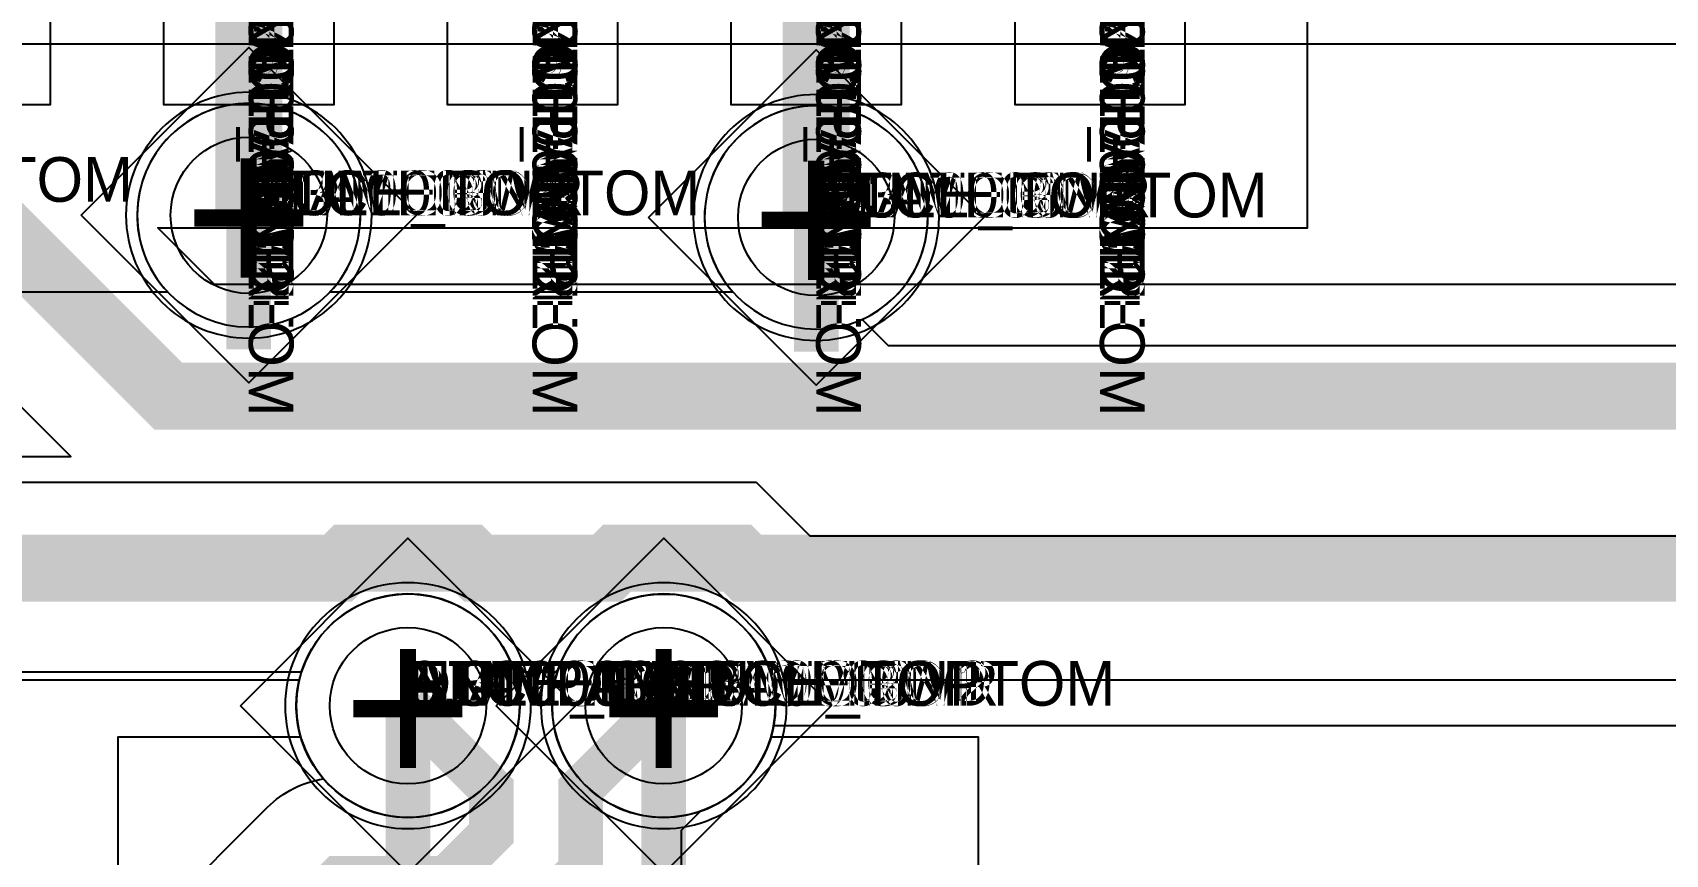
# Model space of a CAD drawing. Extents: x 0 to 323, y 0 to 320.
# Drawn here: x 29.28 to 36.59, y 213.73 to 217.41 of the extents above; entities that cross this region are included whole.
import ezdxf
from ezdxf.enums import TextEntityAlignment as Align

# ---------------------------------------------------------------- set-up
doc = ezdxf.new("R2010")
doc.units = 0
doc.header["$MEASUREMENT"] = 0
doc.layers.get('0').update_dxf_attribs({"linetype": 'CONTINUOUS'})
for name, color, linetype in [('CDN_FIGURES', 7, 'CONTINUOUS'), ('ETCH_BOTTOM', 7, 'CONTINUOUS'), ('ETCH_GND', 3, 'CONTINUOUS'), ('ETCH_INT1', 4, 'CONTINUOUS'), ('ETCH_INT2', 5, 'CONTINUOUS'), ('ETCH_PWR', 6, 'CONTINUOUS'), ('ETCH_TOP', 2, 'CONTINUOUS'), ('MANUFACTURING_NCLEGEND-1-6', 8, 'CONTINUOUS')]:
    doc.layers.add(name, color=color, linetype=linetype)

# ---------------------------------------------------------------- blocks, each defined once
blk = doc.blocks.new('PAD_INFO')
for tag in ['SHAPE_TYPE', 'PAD_HEIGHT', 'PAD_LAYER', 'PAD_TYPE', 'PAD_WIDTH']:
    blk.add_attdef(tag, (0, 0), '', height=0.2)
at = {"flags": 2}
blk.add_attdef('CDN_TYPE', (0, 0), '', height=0.2, dxfattribs=at)
blk = doc.blocks.new('DRILL_INFO')
at = {"flags": 2}
blk.add_attdef('CDN_TYPE', (0, 0), '', height=0.2, dxfattribs=at)
for tag in ['FSHAPE', 'FCHAR', 'DRILL_HEIGHT', 'DIAMETER', 'PLATED', 'DRILL_WIDTH']:
    blk.add_attdef(tag, (0, 0), '', height=0.2)
blk = doc.blocks.new('VIA0700X0300')
at = {"layer": 'ETCH_BOTTOM'}
blk.add_circle((0, 0), 0.35, dxfattribs=at)
at = {"layer": 'ETCH_GND'}
blk.add_circle((0, 0), 0.35, dxfattribs=at)
at = {"layer": 'ETCH_INT1'}
blk.add_circle((0, 0), 0.35, dxfattribs=at)
at = {"layer": 'ETCH_INT2'}
blk.add_circle((0, 0), 0.35, dxfattribs=at)
at = {"layer": 'ETCH_PWR'}
blk.add_circle((0, 0), 0.35, dxfattribs=at)
at = {"layer": 'ETCH_TOP'}
blk.add_circle((0, 0), 0.35, dxfattribs=at)
ref = blk.add_blockref('PAD_INFO', (0, 0))
ref.add_attrib('PAD_LAYER', 'ETCH_TOP', (0, 0), dxfattribs={"height": 0.2})
ref.add_attrib('SHAPE_TYPE', 'NULL', (0, 0), dxfattribs={"height": 0.2})
ref.add_attrib('PAD_TYPE', 'ANTIPAD', (0, 0), dxfattribs={"height": 0.2})
ref.add_attrib('PAD_WIDTH', '0.000000', (0, 0), dxfattribs={"height": 0.2})
ref.add_attrib('PAD_HEIGHT', '0.000000', (0, 0), dxfattribs={"height": 0.2})
ref = blk.add_blockref('PAD_INFO', (0, 0))
ref.add_attrib('PAD_LAYER', 'ETCH_GND', (0, 0), dxfattribs={"height": 0.2})
ref.add_attrib('SHAPE_TYPE', 'NULL', (0, 0), dxfattribs={"height": 0.2})
ref.add_attrib('PAD_TYPE', 'ANTIPAD', (0, 0), dxfattribs={"height": 0.2})
ref.add_attrib('PAD_WIDTH', '0.000000', (0, 0), dxfattribs={"height": 0.2})
ref.add_attrib('PAD_HEIGHT', '0.000000', (0, 0), dxfattribs={"height": 0.2})
ref = blk.add_blockref('PAD_INFO', (0, 0))
ref.add_attrib('PAD_LAYER', 'ETCH_INT1', (0, 0), dxfattribs={"height": 0.2})
ref.add_attrib('SHAPE_TYPE', 'NULL', (0, 0), dxfattribs={"height": 0.2})
ref.add_attrib('PAD_TYPE', 'ANTIPAD', (0, 0), dxfattribs={"height": 0.2})
ref.add_attrib('PAD_WIDTH', '0.000000', (0, 0), dxfattribs={"height": 0.2})
ref.add_attrib('PAD_HEIGHT', '0.000000', (0, 0), dxfattribs={"height": 0.2})
ref = blk.add_blockref('PAD_INFO', (0, 0))
ref.add_attrib('PAD_LAYER', 'ETCH_INT2', (0, 0), dxfattribs={"height": 0.2})
ref.add_attrib('SHAPE_TYPE', 'NULL', (0, 0), dxfattribs={"height": 0.2})
ref.add_attrib('PAD_TYPE', 'ANTIPAD', (0, 0), dxfattribs={"height": 0.2})
ref.add_attrib('PAD_WIDTH', '0.000000', (0, 0), dxfattribs={"height": 0.2})
ref.add_attrib('PAD_HEIGHT', '0.000000', (0, 0), dxfattribs={"height": 0.2})
ref = blk.add_blockref('PAD_INFO', (0, 0))
ref.add_attrib('PAD_LAYER', 'ETCH_PWR', (0, 0), dxfattribs={"height": 0.2})
ref.add_attrib('SHAPE_TYPE', 'NULL', (0, 0), dxfattribs={"height": 0.2})
ref.add_attrib('PAD_TYPE', 'ANTIPAD', (0, 0), dxfattribs={"height": 0.2})
ref.add_attrib('PAD_WIDTH', '0.000000', (0, 0), dxfattribs={"height": 0.2})
ref.add_attrib('PAD_HEIGHT', '0.000000', (0, 0), dxfattribs={"height": 0.2})
ref = blk.add_blockref('PAD_INFO', (0, 0))
ref.add_attrib('PAD_LAYER', 'ETCH_BOTTOM', (0, 0), dxfattribs={"height": 0.2})
ref.add_attrib('SHAPE_TYPE', 'NULL', (0, 0), dxfattribs={"height": 0.2})
ref.add_attrib('PAD_TYPE', 'ANTIPAD', (0, 0), dxfattribs={"height": 0.2})
ref.add_attrib('PAD_WIDTH', '0.000000', (0, 0), dxfattribs={"height": 0.2})
ref.add_attrib('PAD_HEIGHT', '0.000000', (0, 0), dxfattribs={"height": 0.2})
ref = blk.add_blockref('PAD_INFO', (0, 0))
ref.add_attrib('PAD_LAYER', 'ETCH_TOP', (0, 0), dxfattribs={"height": 0.2})
ref.add_attrib('SHAPE_TYPE', 'NULL', (0, 0), dxfattribs={"height": 0.2})
ref.add_attrib('PAD_TYPE', 'THERMAL', (0, 0), dxfattribs={"height": 0.2})
ref.add_attrib('PAD_WIDTH', '0.000000', (0, 0), dxfattribs={"height": 0.2})
ref.add_attrib('PAD_HEIGHT', '0.000000', (0, 0), dxfattribs={"height": 0.2})
ref = blk.add_blockref('PAD_INFO', (0, 0))
ref.add_attrib('PAD_LAYER', 'ETCH_GND', (0, 0), dxfattribs={"height": 0.2})
ref.add_attrib('SHAPE_TYPE', 'NULL', (0, 0), dxfattribs={"height": 0.2})
ref.add_attrib('PAD_TYPE', 'THERMAL', (0, 0), dxfattribs={"height": 0.2})
ref.add_attrib('PAD_WIDTH', '0.000000', (0, 0), dxfattribs={"height": 0.2})
ref.add_attrib('PAD_HEIGHT', '0.000000', (0, 0), dxfattribs={"height": 0.2})
ref = blk.add_blockref('PAD_INFO', (0, 0))
ref.add_attrib('PAD_LAYER', 'ETCH_INT1', (0, 0), dxfattribs={"height": 0.2})
ref.add_attrib('SHAPE_TYPE', 'NULL', (0, 0), dxfattribs={"height": 0.2})
ref.add_attrib('PAD_TYPE', 'THERMAL', (0, 0), dxfattribs={"height": 0.2})
ref.add_attrib('PAD_WIDTH', '0.000000', (0, 0), dxfattribs={"height": 0.2})
ref.add_attrib('PAD_HEIGHT', '0.000000', (0, 0), dxfattribs={"height": 0.2})
ref = blk.add_blockref('PAD_INFO', (0, 0))
ref.add_attrib('PAD_LAYER', 'ETCH_INT2', (0, 0), dxfattribs={"height": 0.2})
ref.add_attrib('SHAPE_TYPE', 'NULL', (0, 0), dxfattribs={"height": 0.2})
ref.add_attrib('PAD_TYPE', 'THERMAL', (0, 0), dxfattribs={"height": 0.2})
ref.add_attrib('PAD_WIDTH', '0.000000', (0, 0), dxfattribs={"height": 0.2})
ref.add_attrib('PAD_HEIGHT', '0.000000', (0, 0), dxfattribs={"height": 0.2})
ref = blk.add_blockref('PAD_INFO', (0, 0))
ref.add_attrib('PAD_LAYER', 'ETCH_PWR', (0, 0), dxfattribs={"height": 0.2})
ref.add_attrib('SHAPE_TYPE', 'NULL', (0, 0), dxfattribs={"height": 0.2})
ref.add_attrib('PAD_TYPE', 'THERMAL', (0, 0), dxfattribs={"height": 0.2})
ref.add_attrib('PAD_WIDTH', '0.000000', (0, 0), dxfattribs={"height": 0.2})
ref.add_attrib('PAD_HEIGHT', '0.000000', (0, 0), dxfattribs={"height": 0.2})
ref = blk.add_blockref('PAD_INFO', (0, 0))
ref.add_attrib('PAD_LAYER', 'ETCH_BOTTOM', (0, 0), dxfattribs={"height": 0.2})
ref.add_attrib('SHAPE_TYPE', 'NULL', (0, 0), dxfattribs={"height": 0.2})
ref.add_attrib('PAD_TYPE', 'THERMAL', (0, 0), dxfattribs={"height": 0.2})
ref.add_attrib('PAD_WIDTH', '0.000000', (0, 0), dxfattribs={"height": 0.2})
ref.add_attrib('PAD_HEIGHT', '0.000000', (0, 0), dxfattribs={"height": 0.2})
ref = blk.add_blockref('PAD_INFO', (0, 0))
ref.add_attrib('PAD_LAYER', 'ETCH_TOP', (0, 0), dxfattribs={"height": 0.2})
ref.add_attrib('SHAPE_TYPE', 'CIRCLE', (0, 0), dxfattribs={"height": 0.2})
ref.add_attrib('PAD_TYPE', 'REGULAR', (0, 0), dxfattribs={"height": 0.2})
ref.add_attrib('PAD_WIDTH', '0.700000', (0, 0), dxfattribs={"height": 0.2})
ref.add_attrib('PAD_HEIGHT', '0.700000', (0, 0), dxfattribs={"height": 0.2})
ref = blk.add_blockref('PAD_INFO', (0, 0))
ref.add_attrib('PAD_LAYER', 'ETCH_GND', (0, 0), dxfattribs={"height": 0.2})
ref.add_attrib('SHAPE_TYPE', 'CIRCLE', (0, 0), dxfattribs={"height": 0.2})
ref.add_attrib('PAD_TYPE', 'REGULAR', (0, 0), dxfattribs={"height": 0.2})
ref.add_attrib('PAD_WIDTH', '0.700000', (0, 0), dxfattribs={"height": 0.2})
ref.add_attrib('PAD_HEIGHT', '0.700000', (0, 0), dxfattribs={"height": 0.2})
ref = blk.add_blockref('PAD_INFO', (0, 0))
ref.add_attrib('PAD_LAYER', 'ETCH_INT1', (0, 0), dxfattribs={"height": 0.2})
ref.add_attrib('SHAPE_TYPE', 'CIRCLE', (0, 0), dxfattribs={"height": 0.2})
ref.add_attrib('PAD_TYPE', 'REGULAR', (0, 0), dxfattribs={"height": 0.2})
ref.add_attrib('PAD_WIDTH', '0.700000', (0, 0), dxfattribs={"height": 0.2})
ref.add_attrib('PAD_HEIGHT', '0.700000', (0, 0), dxfattribs={"height": 0.2})
ref = blk.add_blockref('PAD_INFO', (0, 0))
ref.add_attrib('PAD_LAYER', 'ETCH_INT2', (0, 0), dxfattribs={"height": 0.2})
ref.add_attrib('SHAPE_TYPE', 'CIRCLE', (0, 0), dxfattribs={"height": 0.2})
ref.add_attrib('PAD_TYPE', 'REGULAR', (0, 0), dxfattribs={"height": 0.2})
ref.add_attrib('PAD_WIDTH', '0.700000', (0, 0), dxfattribs={"height": 0.2})
ref.add_attrib('PAD_HEIGHT', '0.700000', (0, 0), dxfattribs={"height": 0.2})
ref = blk.add_blockref('PAD_INFO', (0, 0))
ref.add_attrib('PAD_LAYER', 'ETCH_PWR', (0, 0), dxfattribs={"height": 0.2})
ref.add_attrib('SHAPE_TYPE', 'CIRCLE', (0, 0), dxfattribs={"height": 0.2})
ref.add_attrib('PAD_TYPE', 'REGULAR', (0, 0), dxfattribs={"height": 0.2})
ref.add_attrib('PAD_WIDTH', '0.700000', (0, 0), dxfattribs={"height": 0.2})
ref.add_attrib('PAD_HEIGHT', '0.700000', (0, 0), dxfattribs={"height": 0.2})
ref = blk.add_blockref('PAD_INFO', (0, 0))
ref.add_attrib('PAD_LAYER', 'ETCH_BOTTOM', (0, 0), dxfattribs={"height": 0.2})
ref.add_attrib('SHAPE_TYPE', 'CIRCLE', (0, 0), dxfattribs={"height": 0.2})
ref.add_attrib('PAD_TYPE', 'REGULAR', (0, 0), dxfattribs={"height": 0.2})
ref.add_attrib('PAD_WIDTH', '0.700000', (0, 0), dxfattribs={"height": 0.2})
ref.add_attrib('PAD_HEIGHT', '0.700000', (0, 0), dxfattribs={"height": 0.2})
ref = blk.add_blockref('DRILL_INFO', (0, 0))
ref.add_attrib('DIAMETER', '0.300000', (0, 0), dxfattribs={"height": 0.2})
ref.add_attrib('PLATED', 'PLATED', (0, 0), dxfattribs={"height": 0.2})
ref.add_attrib('FSHAPE', 'DIAMOND', (0, 0), dxfattribs={"height": 0.2})
ref.add_attrib('FCHAR', '+', (0, 0), dxfattribs={"height": 0.2})
ref.add_attrib('DRILL_WIDTH', '1.500000', (0, 0), dxfattribs={"height": 0.2})
ref.add_attrib('DRILL_HEIGHT', '1.500000', (0, 0), dxfattribs={"height": 0.2})
for tag in ['CDN_TYPE', 'PIN']:
    blk.add_attdef(tag, (0, 0), '', height=0.2)
at = {"flags": 2}
for tag in ['PSTKNAME', 'BBV']:
    blk.add_attdef(tag, (0, 0), '', height=0.2, dxfattribs=at)
blk = doc.blocks.new('FIGURE_DIAMOND')
at = {"layer": 'CDN_FIGURES'}
blk.add_lwpolyline([(-0.5, 0), (0, 0.5), (0.5, 0), (0, -0.5)], close=True, dxfattribs=at)
blk = doc.blocks.new('RC1250X0760TS')
at = {"layer": 'ETCH_TOP'}
blk.add_lwpolyline([(-0.625, -0.38), (-0.625, 0.38), (0.625, 0.38), (0.625, -0.38)], close=True, dxfattribs=at)
ref = blk.add_blockref('PAD_INFO', (0, 0))
ref.add_attrib('PAD_LAYER', 'ETCH_TOP', (0, 0), dxfattribs={"height": 0.2})
ref.add_attrib('SHAPE_TYPE', 'NULL', (0, 0), dxfattribs={"height": 0.2})
ref.add_attrib('PAD_TYPE', 'ANTIPAD', (0, 0), dxfattribs={"height": 0.2})
ref.add_attrib('PAD_WIDTH', '0.000000', (0, 0), dxfattribs={"height": 0.2})
ref.add_attrib('PAD_HEIGHT', '0.000000', (0, 0), dxfattribs={"height": 0.2})
ref = blk.add_blockref('PAD_INFO', (0, 0))
ref.add_attrib('PAD_LAYER', 'ETCH_GND', (0, 0), dxfattribs={"height": 0.2})
ref.add_attrib('SHAPE_TYPE', 'NULL', (0, 0), dxfattribs={"height": 0.2})
ref.add_attrib('PAD_TYPE', 'ANTIPAD', (0, 0), dxfattribs={"height": 0.2})
ref.add_attrib('PAD_WIDTH', '0.000000', (0, 0), dxfattribs={"height": 0.2})
ref.add_attrib('PAD_HEIGHT', '0.000000', (0, 0), dxfattribs={"height": 0.2})
ref = blk.add_blockref('PAD_INFO', (0, 0))
ref.add_attrib('PAD_LAYER', 'ETCH_INT1', (0, 0), dxfattribs={"height": 0.2})
ref.add_attrib('SHAPE_TYPE', 'NULL', (0, 0), dxfattribs={"height": 0.2})
ref.add_attrib('PAD_TYPE', 'ANTIPAD', (0, 0), dxfattribs={"height": 0.2})
ref.add_attrib('PAD_WIDTH', '0.000000', (0, 0), dxfattribs={"height": 0.2})
ref.add_attrib('PAD_HEIGHT', '0.000000', (0, 0), dxfattribs={"height": 0.2})
ref = blk.add_blockref('PAD_INFO', (0, 0))
ref.add_attrib('PAD_LAYER', 'ETCH_INT2', (0, 0), dxfattribs={"height": 0.2})
ref.add_attrib('SHAPE_TYPE', 'NULL', (0, 0), dxfattribs={"height": 0.2})
ref.add_attrib('PAD_TYPE', 'ANTIPAD', (0, 0), dxfattribs={"height": 0.2})
ref.add_attrib('PAD_WIDTH', '0.000000', (0, 0), dxfattribs={"height": 0.2})
ref.add_attrib('PAD_HEIGHT', '0.000000', (0, 0), dxfattribs={"height": 0.2})
ref = blk.add_blockref('PAD_INFO', (0, 0))
ref.add_attrib('PAD_LAYER', 'ETCH_PWR', (0, 0), dxfattribs={"height": 0.2})
ref.add_attrib('SHAPE_TYPE', 'NULL', (0, 0), dxfattribs={"height": 0.2})
ref.add_attrib('PAD_TYPE', 'ANTIPAD', (0, 0), dxfattribs={"height": 0.2})
ref.add_attrib('PAD_WIDTH', '0.000000', (0, 0), dxfattribs={"height": 0.2})
ref.add_attrib('PAD_HEIGHT', '0.000000', (0, 0), dxfattribs={"height": 0.2})
ref = blk.add_blockref('PAD_INFO', (0, 0))
ref.add_attrib('PAD_LAYER', 'ETCH_BOTTOM', (0, 0), dxfattribs={"height": 0.2})
ref.add_attrib('SHAPE_TYPE', 'NULL', (0, 0), dxfattribs={"height": 0.2})
ref.add_attrib('PAD_TYPE', 'ANTIPAD', (0, 0), dxfattribs={"height": 0.2})
ref.add_attrib('PAD_WIDTH', '0.000000', (0, 0), dxfattribs={"height": 0.2})
ref.add_attrib('PAD_HEIGHT', '0.000000', (0, 0), dxfattribs={"height": 0.2})
ref = blk.add_blockref('PAD_INFO', (0, 0))
ref.add_attrib('PAD_LAYER', 'ETCH_TOP', (0, 0), dxfattribs={"height": 0.2})
ref.add_attrib('SHAPE_TYPE', 'NULL', (0, 0), dxfattribs={"height": 0.2})
ref.add_attrib('PAD_TYPE', 'THERMAL', (0, 0), dxfattribs={"height": 0.2})
ref.add_attrib('PAD_WIDTH', '0.000000', (0, 0), dxfattribs={"height": 0.2})
ref.add_attrib('PAD_HEIGHT', '0.000000', (0, 0), dxfattribs={"height": 0.2})
ref = blk.add_blockref('PAD_INFO', (0, 0))
ref.add_attrib('PAD_LAYER', 'ETCH_GND', (0, 0), dxfattribs={"height": 0.2})
ref.add_attrib('SHAPE_TYPE', 'NULL', (0, 0), dxfattribs={"height": 0.2})
ref.add_attrib('PAD_TYPE', 'THERMAL', (0, 0), dxfattribs={"height": 0.2})
ref.add_attrib('PAD_WIDTH', '0.000000', (0, 0), dxfattribs={"height": 0.2})
ref.add_attrib('PAD_HEIGHT', '0.000000', (0, 0), dxfattribs={"height": 0.2})
ref = blk.add_blockref('PAD_INFO', (0, 0))
ref.add_attrib('PAD_LAYER', 'ETCH_INT1', (0, 0), dxfattribs={"height": 0.2})
ref.add_attrib('SHAPE_TYPE', 'NULL', (0, 0), dxfattribs={"height": 0.2})
ref.add_attrib('PAD_TYPE', 'THERMAL', (0, 0), dxfattribs={"height": 0.2})
ref.add_attrib('PAD_WIDTH', '0.000000', (0, 0), dxfattribs={"height": 0.2})
ref.add_attrib('PAD_HEIGHT', '0.000000', (0, 0), dxfattribs={"height": 0.2})
ref = blk.add_blockref('PAD_INFO', (0, 0))
ref.add_attrib('PAD_LAYER', 'ETCH_INT2', (0, 0), dxfattribs={"height": 0.2})
ref.add_attrib('SHAPE_TYPE', 'NULL', (0, 0), dxfattribs={"height": 0.2})
ref.add_attrib('PAD_TYPE', 'THERMAL', (0, 0), dxfattribs={"height": 0.2})
ref.add_attrib('PAD_WIDTH', '0.000000', (0, 0), dxfattribs={"height": 0.2})
ref.add_attrib('PAD_HEIGHT', '0.000000', (0, 0), dxfattribs={"height": 0.2})
ref = blk.add_blockref('PAD_INFO', (0, 0))
ref.add_attrib('PAD_LAYER', 'ETCH_PWR', (0, 0), dxfattribs={"height": 0.2})
ref.add_attrib('SHAPE_TYPE', 'NULL', (0, 0), dxfattribs={"height": 0.2})
ref.add_attrib('PAD_TYPE', 'THERMAL', (0, 0), dxfattribs={"height": 0.2})
ref.add_attrib('PAD_WIDTH', '0.000000', (0, 0), dxfattribs={"height": 0.2})
ref.add_attrib('PAD_HEIGHT', '0.000000', (0, 0), dxfattribs={"height": 0.2})
ref = blk.add_blockref('PAD_INFO', (0, 0))
ref.add_attrib('PAD_LAYER', 'ETCH_BOTTOM', (0, 0), dxfattribs={"height": 0.2})
ref.add_attrib('SHAPE_TYPE', 'NULL', (0, 0), dxfattribs={"height": 0.2})
ref.add_attrib('PAD_TYPE', 'THERMAL', (0, 0), dxfattribs={"height": 0.2})
ref.add_attrib('PAD_WIDTH', '0.000000', (0, 0), dxfattribs={"height": 0.2})
ref.add_attrib('PAD_HEIGHT', '0.000000', (0, 0), dxfattribs={"height": 0.2})
ref = blk.add_blockref('PAD_INFO', (0, 0))
ref.add_attrib('PAD_LAYER', 'ETCH_TOP', (0, 0), dxfattribs={"height": 0.2})
ref.add_attrib('SHAPE_TYPE', 'RECTANGLE', (0, 0), dxfattribs={"height": 0.2})
ref.add_attrib('PAD_TYPE', 'REGULAR', (0, 0), dxfattribs={"height": 0.2})
ref.add_attrib('PAD_WIDTH', '1.250000', (0, 0), dxfattribs={"height": 0.2})
ref.add_attrib('PAD_HEIGHT', '0.760000', (0, 0), dxfattribs={"height": 0.2})
ref = blk.add_blockref('PAD_INFO', (0, 0))
ref.add_attrib('PAD_LAYER', 'ETCH_GND', (0, 0), dxfattribs={"height": 0.2})
ref.add_attrib('SHAPE_TYPE', 'NULL', (0, 0), dxfattribs={"height": 0.2})
ref.add_attrib('PAD_TYPE', 'REGULAR', (0, 0), dxfattribs={"height": 0.2})
ref.add_attrib('PAD_WIDTH', '0.000000', (0, 0), dxfattribs={"height": 0.2})
ref.add_attrib('PAD_HEIGHT', '0.000000', (0, 0), dxfattribs={"height": 0.2})
ref = blk.add_blockref('PAD_INFO', (0, 0))
ref.add_attrib('PAD_LAYER', 'ETCH_INT1', (0, 0), dxfattribs={"height": 0.2})
ref.add_attrib('SHAPE_TYPE', 'NULL', (0, 0), dxfattribs={"height": 0.2})
ref.add_attrib('PAD_TYPE', 'REGULAR', (0, 0), dxfattribs={"height": 0.2})
ref.add_attrib('PAD_WIDTH', '0.000000', (0, 0), dxfattribs={"height": 0.2})
ref.add_attrib('PAD_HEIGHT', '0.000000', (0, 0), dxfattribs={"height": 0.2})
ref = blk.add_blockref('PAD_INFO', (0, 0))
ref.add_attrib('PAD_LAYER', 'ETCH_INT2', (0, 0), dxfattribs={"height": 0.2})
ref.add_attrib('SHAPE_TYPE', 'NULL', (0, 0), dxfattribs={"height": 0.2})
ref.add_attrib('PAD_TYPE', 'REGULAR', (0, 0), dxfattribs={"height": 0.2})
ref.add_attrib('PAD_WIDTH', '0.000000', (0, 0), dxfattribs={"height": 0.2})
ref.add_attrib('PAD_HEIGHT', '0.000000', (0, 0), dxfattribs={"height": 0.2})
ref = blk.add_blockref('PAD_INFO', (0, 0))
ref.add_attrib('PAD_LAYER', 'ETCH_PWR', (0, 0), dxfattribs={"height": 0.2})
ref.add_attrib('SHAPE_TYPE', 'NULL', (0, 0), dxfattribs={"height": 0.2})
ref.add_attrib('PAD_TYPE', 'REGULAR', (0, 0), dxfattribs={"height": 0.2})
ref.add_attrib('PAD_WIDTH', '0.000000', (0, 0), dxfattribs={"height": 0.2})
ref.add_attrib('PAD_HEIGHT', '0.000000', (0, 0), dxfattribs={"height": 0.2})
ref = blk.add_blockref('PAD_INFO', (0, 0))
ref.add_attrib('PAD_LAYER', 'ETCH_BOTTOM', (0, 0), dxfattribs={"height": 0.2})
ref.add_attrib('SHAPE_TYPE', 'NULL', (0, 0), dxfattribs={"height": 0.2})
ref.add_attrib('PAD_TYPE', 'REGULAR', (0, 0), dxfattribs={"height": 0.2})
ref.add_attrib('PAD_WIDTH', '0.000000', (0, 0), dxfattribs={"height": 0.2})
ref.add_attrib('PAD_HEIGHT', '0.000000', (0, 0), dxfattribs={"height": 0.2})
ref = blk.add_blockref('DRILL_INFO', (0, 0))
ref.add_attrib('DIAMETER', '0.000000', (0, 0), dxfattribs={"height": 0.2})
ref.add_attrib('PLATED', 'PLATED', (0, 0), dxfattribs={"height": 0.2})
ref.add_attrib('FSHAPE', 'NULL', (0, 0), dxfattribs={"height": 0.2})
ref.add_attrib('DRILL_WIDTH', '0.000000', (0, 0), dxfattribs={"height": 0.2})
ref.add_attrib('DRILL_HEIGHT', '0.000000', (0, 0), dxfattribs={"height": 0.2})
for tag in ['CDN_TYPE', 'PIN']:
    blk.add_attdef(tag, (0, 0), '', height=0.2)
at = {"flags": 2}
for tag in ['PSTKNAME', 'BBV']:
    blk.add_attdef(tag, (0, 0), '', height=0.2, dxfattribs=at)
blk = doc.blocks.new('SO-16W')
at = {"layer": 'ETCH_TOP'}
ref = blk.add_blockref('RC1250X0760TS', (4.596, 4.445), dxfattribs=at)
ref.add_attrib('CDN_TYPE', 'PIN', (0, 0), dxfattribs={"height": 0.2})
ref.add_attrib('PIN', '16', (0, 0), dxfattribs={"height": 0.2})
ref = blk.add_blockref('RC1250X0760TS', (4.596, 3.175), dxfattribs=at)
ref.add_attrib('CDN_TYPE', 'PIN', (0, 0), dxfattribs={"height": 0.2})
ref.add_attrib('PIN', '15', (0, 0), dxfattribs={"height": 0.2})
ref = blk.add_blockref('RC1250X0760TS', (4.596, 1.905), dxfattribs=at)
ref.add_attrib('CDN_TYPE', 'PIN', (0, 0), dxfattribs={"height": 0.2})
ref.add_attrib('PIN', '14', (0, 0), dxfattribs={"height": 0.2})
ref = blk.add_blockref('RC1250X0760TS', (4.596, 0.635), dxfattribs=at)
ref.add_attrib('CDN_TYPE', 'PIN', (0, 0), dxfattribs={"height": 0.2})
ref.add_attrib('PIN', '13', (0, 0), dxfattribs={"height": 0.2})
ref = blk.add_blockref('RC1250X0760TS', (4.596, -4.445), dxfattribs=at)
ref.add_attrib('CDN_TYPE', 'PIN', (0, 0), dxfattribs={"height": 0.2})
ref.add_attrib('PIN', '9', (0, 0), dxfattribs={"height": 0.2})
ref = blk.add_blockref('RC1250X0760TS', (4.596, -0.635), dxfattribs=at)
ref.add_attrib('CDN_TYPE', 'PIN', (0, 0), dxfattribs={"height": 0.2})
ref.add_attrib('PIN', '12', (0, 0), dxfattribs={"height": 0.2})
ref = blk.add_blockref('RC1250X0760TS', (4.596, -3.175), dxfattribs=at)
ref.add_attrib('CDN_TYPE', 'PIN', (0, 0), dxfattribs={"height": 0.2})
ref.add_attrib('PIN', '10', (0, 0), dxfattribs={"height": 0.2})
ref = blk.add_blockref('RC1250X0760TS', (4.596, -1.905), dxfattribs=at)
ref.add_attrib('CDN_TYPE', 'PIN', (0, 0), dxfattribs={"height": 0.2})
ref.add_attrib('PIN', '11', (0, 0), dxfattribs={"height": 0.2})
at = {"flags": 2}
for tag in ['SYMBOL_TYPE', 'CDN_TYPE', 'REFDES']:
    blk.add_attdef(tag, (0, 0), '', height=0.2, dxfattribs=at)

msp = doc.modelspace()

# ---------------------------------------------------------------- linework, layer by layer
at = {"layer": 'ETCH_BOTTOM'}
for points in [[(30.2476, 216.5905, 0.2, 0.2, 0), (30.2476, 217.1913, 0.2, 0.2, 0)], [(32.7876, 216.5805, 0.2, 0.2, 0), (32.7876, 217.1813, 0.2, 0.2, 0)], [(30.2476, 215.9897, 0.2, 0.2, 0), (30.2476, 216.5905, 0.2, 0.2, 0)], [(32.7876, 215.9797, 0.2, 0.2, 0), (32.7876, 216.5805, 0.2, 0.2, 0)]]:
    msp.add_lwpolyline(points, format="xyseb", dxfattribs=at)
for points in [[(30.7977, 216.5905, 1), (29.6975, 216.5905, 1)], [(33.3377, 216.5805, 1), (32.2375, 216.5805, 1)], [(31.5102, 214.3955, 1), (30.41, 214.3955, 1)], [(32.6553, 214.3955, 1), (31.5551, 214.3955, 1)]]:
    msp.add_lwpolyline(points, format="xyb", close=True, dxfattribs=at)
at = {"layer": 'ETCH_GND'}
for points in [[(31.4602, 214.3955, 1), (30.46, 214.3955, 1)], [(32.6053, 214.3955, 1), (31.6051, 214.3955, 1)]]:
    msp.add_lwpolyline(points, format="xyb", close=True, dxfattribs=at)
at = {"layer": 'ETCH_INT1'}
for points, format in [([(32.1052, 214.3955, 0.2, 0.2, 0), (31.7326, 214.0229, 0.2, 0.2, 0), (31.7326, 213.6573, 0.2, 0.2, 0), (31.2983, 213.223, 0.2, 0.2, 0), (30.8158, 213.223, 0.2, 0.2, 0), (30.2283, 212.6355, 0.2, 0.2, 0), (24.7169, 212.6355, 0.2, 0.2, 0), (22.0619, 215.2905, 0.2, 0.2, 0), (16.9219, 215.2905, 0.2, 0.2, 0), (12.3369, 219.8755, 0.2, 0.2, 0), (10.0426, 219.8755, 0.2, 0.2, 0), (8.9926, 220.9255, 0.2, 0.2, 0)], "xyseb"), ([(30.9601, 214.3955, 0.2, 0.2, 0), (31.3326, 214.023, 0.2, 0.2, 0), (31.3326, 213.823, 0.2, 0.2, 0), (31.1326, 213.623, 0.2, 0.2, 0), (30.8839, 213.623, 0.2, 0.2, 0), (30.6502, 213.6231, 0.2, 0.2, 0), (30.0626, 213.0355, 0.2, 0.2, 0), (24.8826, 213.0355, 0.2, 0.2, 0), (22.2276, 215.6905, 0.2, 0.2, 0), (17.0876, 215.6905, 0.2, 0.2, 0), (12.5026, 220.2755, 0.2, 0.2, 0), (11.6426, 220.2755, 0.2, 0.2, 0), (10.9926, 220.9255, 0.2, 0.2, 0)], "xyseb"), ([(17.274, 216.1406), (22.414, 216.1406), (25.069, 213.4856), (29.8762, 213.4856), (30.3319, 213.9414, -0.159715), (30.5821, 214.068, -1.210402), (31.4325, 214.5596), (31.5326, 214.4595), (31.6328, 214.5596, -1.595499), (32.2693, 213.9231), (32.1827, 213.8365), (32.1827, 213.4709), (31.4847, 212.7729), (31.0022, 212.7729), (30.4147, 212.1854), (24.5305, 212.1854), (21.8755, 214.8404), (16.7355, 214.8404)], "xyb")]:
    msp.add_lwpolyline(points, format=format, dxfattribs=at)
msp.add_lwpolyline([(45.1162, 214.4554), (44.1462, 214.4554), (41.2462, 217.3554), (17.1662, 217.3554)], dxfattribs=at)
for points in [[(30.7477, 216.5905, 1), (29.7475, 216.5905, 1)], [(33.2877, 216.5805, 1), (32.2875, 216.5805, 1)]]:
    msp.add_lwpolyline(points, format="xyb", close=True, dxfattribs=at)
at = {"layer": 'ETCH_INT2'}
for points in [[(30.7477, 216.5905, 1), (29.7475, 216.5905, 1)], [(33.2877, 216.5805, 1), (32.2875, 216.5805, 1)], [(31.4602, 214.3955, 1), (30.46, 214.3955, 1)], [(32.6053, 214.3955, 1), (31.6051, 214.3955, 1)]]:
    msp.add_lwpolyline(points, format="xyb", close=True, dxfattribs=at)
at = {"layer": 'ETCH_PWR'}
for points in [[(58.1047, 217.1954), (55.2147, 214.3054), (51.0056, 214.3054, -1.424409), (50.0648, 214.3054), (49.8605, 214.3054, -1.424409), (48.9197, 214.3054), (32.5971, 214.3054, -1.063613), (31.6281, 214.5454), (31.4372, 214.5454, -1.362386), (30.483, 214.5454), (28.9547, 214.5454), (26.3347, 211.9254), (12.7905, 211.9254), (8.3915, 216.3244, -1), (9.5937, 217.5266), (10.144, 216.9763, -0.183418), (10.3915, 217.5266), (10.9418, 218.0769, -2.22376), (11.8412, 218.9763), (13.2605, 220.3956), (16.0025, 220.3956), (16.0025, 253.1934)], [(57.4005, 218.8956), (54.5105, 216.0056), (52.8443, 216.0056, 6.221984), (52.5309, 216.0056), (46.6013, 216.0056, 3.507689), (46.0739, 216.0056), (33.1116, 216.0056), (32.9928, 216.1244, 3.069418), (32.4162, 216.2456), (30.6097, 216.2456, 2.333533), (29.8855, 216.2456), (28.2505, 216.2456), (25.6305, 213.6256), (13.4947, 213.6256)]]:
    msp.add_lwpolyline(points, format="xyb", dxfattribs=at)
msp.add_lwpolyline([(8.9926, 216.9255), (13.1426, 212.7755), (25.9826, 212.7755), (28.6026, 215.3955), (32.5195, 215.3955), (32.7595, 215.1555), (54.8626, 215.1555), (57.7526, 218.0455), (83.4483, 218.0455), (84.3533, 217.1405), (87.5119, 217.1405), (88.0126, 217.6412), (100.3126, 217.6412), (100.8983, 217.0555), (104.1069, 217.0555), (105.0969, 218.0455), (121.0683, 218.0455), (122.0633, 219.0405), (126.6919, 219.0405), (128.0769, 217.6555)], dxfattribs=at)
at = {"layer": 'ETCH_TOP'}
for points, format in [([(16.3913, 204.3115), (27.5905, 215.5106), (29.4503, 215.5106), (28.4775, 216.4834), (28.4775, 216.5344), (28.194, 216.5344, -0.7894), (27.2212, 216.5344), (24.2375, 216.5344), (24.2375, 218.8846), (24.6177, 218.8846, -0.875837), (25.8075, 218.8846), (30.7625, 218.8846), (30.7625, 219.0055, -1), (31.9627, 219.0055), (31.9627, 218.8846), (32.9348, 218.8846), (28.564, 223.2554), (26.864, 223.2554), (24.5625, 225.5569)], "xyb"), ([(48.114, 223.9554), (53.1848, 218.8846), (52.1354, 218.8846, 0.735068), (50.9898, 218.8846), (49.3777, 218.8846), (49.3777, 219.0405, 1), (48.3775, 219.0405), (48.3775, 218.8846), (45.7075, 218.8846, 0.875837), (44.5177, 218.8846), (44.1375, 218.8846), (44.1375, 216.5344), (47.0075, 216.5344), (47.0075, 216.4505, 0.07189), (47.0321, 216.2806), (30.0947, 216.2806), (29.8409, 216.5344), (34.9877, 216.5344), (34.9877, 218.8846), (34.6322, 218.8846), (29.0612, 224.4556)], "xyb"), ([(28.9776, 217.7095, 0.3, 0.3, 0), (28.9776, 216.6905, 0.3, 0.3, 0), (29.8876, 215.7805, 0.3, 0.3, 0), (47.8569, 215.7805, 0.3, 0.3, 0), (48.8626, 216.7862, 0.3, 0.3, 0), (48.8626, 217.6945, 0.3, 0.3, 0), (48.8776, 217.7095, 0.3, 0.3, 0)], "xyseb"), ([(30.2476, 217.7095, 0.3, 0.3, 0), (30.2476, 216.5905, 0.3, 0.3, 0)], "xyseb"), ([(32.7876, 217.7095, 0.3, 0.3, 0), (32.7876, 216.5805, 0.3, 0.3, 0)], "xyseb"), ([(16.0126, 203.2255, 0.3, 0.3, 0), (27.7976, 215.0105, 0.3, 0.3, 0), (30.6459, 215.0105, 0.3, 0.3, 0), (30.6909, 215.0555, 0.3, 0.3, 0), (31.2295, 215.0555, 0.3, 0.3, 0), (31.2745, 215.0105, 0.3, 0.3, 0), (31.8507, 215.0105, 0.3, 0.3, 0), (31.8957, 215.0555, 0.3, 0.3, 0), (32.4343, 215.0555, 0.3, 0.3, 0), (32.4793, 215.0105, 0.3, 0.3, 0), (66.9459, 215.0105, 0.3, 0.3, 0), (67.1409, 215.2055, 0.3, 0.3, 0), (68.8843, 215.2055, 0.3, 0.3, 0), (69.3343, 214.7555, 0.3, 0.3, 0), (85.0909, 214.7555, 0.3, 0.3, 0), (85.1409, 214.8055, 0.3, 0.3, 0), (85.6795, 214.8055, 0.3, 0.3, 0), (85.7295, 214.7555, 0.3, 0.3, 0), (86.2957, 214.7555, 0.3, 0.3, 0), (86.3457, 214.8055, 0.3, 0.3, 0), (86.8843, 214.8055, 0.3, 0.3, 0), (86.9343, 214.7555, 0.3, 0.3, 0), (140.4409, 214.7555, 0.3, 0.3, 0)], "xyseb"), ([(49.0591, 214.5104), (32.5919, 214.5104, -0.129563), (32.5853, 214.2556), (33.5127, 214.2556), (33.5127, 211.9171), (34.3352, 211.9171), (34.3352, 209.5469), (30.2577, 209.5469), (30.2577, 209.5105, -1), (29.0575, 209.5105), (29.0575, 209.5469), (28.79, 209.5469), (28.79, 211.9171), (29.6625, 211.9171), (29.6625, 214.2556), (30.48, 214.2556, -0.129563), (30.4734, 214.5104), (28.0047, 214.5104), (17.0986, 203.6042, -4.370474)], "xyb"), ([(30.9601, 214.3955, 0.2, 0.2, 0), (30.9601, 213.203, 0.2, 0.2, 0), (30.7126, 212.9555, 0.2, 0.2, 0)], "xyseb"), ([(32.1052, 214.3955, 0.2, 0.2, 0), (32.1052, 213.3129, 0.2, 0.2, 0), (32.4626, 212.9555, 0.2, 0.2, 0)], "xyseb")]:
    msp.add_lwpolyline(points, format=format, dxfattribs=at)

# ---------------------------------------------------------------- block references
at = {"rotation": 270}
msp.add_blockref('SO-16W', (29.6126, 222.3055), dxfattribs=at)
at = {"layer": 'ETCH_TOP'}
for p in [(27.7076, 216.6505), (30.2476, 216.5905), (32.7876, 216.5805), (30.9601, 214.3955), (32.1052, 214.3955)]:
    msp.add_blockref('VIA0700X0300', p, dxfattribs=at)
at = {"layer": 'MANUFACTURING_NCLEGEND-1-6', "xscale": 1.5, "yscale": 1.5}
for p in [(30.2476, 216.5905), (32.7876, 216.5805), (30.9601, 214.3955), (32.1052, 214.3955)]:
    msp.add_blockref('FIGURE_DIAMOND', p, dxfattribs=at)

# ---------------------------------------------------------------- texts
at = {"layer": 'MANUFACTURING_NCLEGEND-1-6'}
for p in [(30.2476, 216.5905), (32.7876, 216.5805), (30.9601, 214.3955), (32.1052, 214.3955)]:
    msp.add_text('+', height=0.75, dxfattribs=at).set_placement(p, align=Align.MIDDLE_CENTER)

doc.saveas('drawing.dxf')
